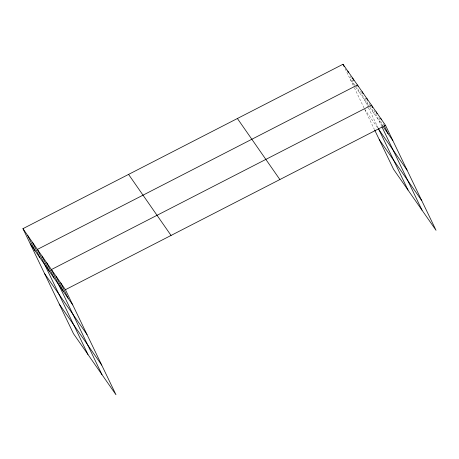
<?xml version="1.0" encoding="UTF-8"?>
<svg xmlns="http://www.w3.org/2000/svg" width="459" height="459" viewBox="0 0 459 459"><rect width="100%" height="100%" fill="white"/><g stroke="black" fill="none" stroke-linecap="round" stroke-linejoin="round"><path stroke-width="0.34" stroke-dasharray="2.29 1.72" d="M350.337 79.476L355.151 86.39M355.553 86.969L369.455 106.936M369.845 107.498L383.087 126.518M364.607 109.116L377.843 128.136M383.265 123.649L383.873 124.917M378.899 117.567L382.863 125.812M373.919 110.217L381.59 126.162M369.248 103.504L369.856 104.772M370.161 105.409L374.131 113.648M365.18 98.06L368.847 105.668M360.51 91.347L368.193 107.314M368.502 107.957L378.118 127.935M356 85.064L359.971 93.309M350.269 76.246L354.847 85.758M345.151 68.695L354.061 87.204M354.371 87.853L363.987 107.825M364.911 109.753L374.406 129.478"/><path stroke-width="0.69" d="M22.95 228.668L65.43 289.698L115.984 394.746L73.503 333.71L22.95 228.668L343.016 64.254L385.497 125.29L436.05 230.332L393.57 169.302L374.71 130.115M65.43 289.698L385.497 125.29M383.472 127.08L392.818 140.506M378.245 128.715L407.087 170.146M379.306 139.656L421.787 200.686M237.395 118.514L279.875 179.544M128.572 174.414L171.052 235.444M30.271 243.884L72.757 304.919M44.54 273.53L87.021 334.559M59.24 304.07L101.72 365.1M380.821 118.571L381.435 119.845M384.177 125.548L388.148 133.793M376.151 111.858L377.069 113.763M372.697 107.681L371.48 105.145L51.414 269.559L101.967 374.601M381.905 126.81L422.033 210.188M366.804 98.433L367.722 100.337M362.134 91.72L363.046 93.625M358.072 86.275L357.458 85.007L37.391 249.421L87.95 354.463M378.428 128.577L408.011 190.049M352.644 78.087L353.866 80.623M347.83 71.174L348.438 72.442M343.016 64.254L344.239 66.79M60.76 282.985L68.081 298.207M56.084 276.272L63.411 291.494M46.738 262.846L54.064 278.062M42.067 256.133L49.388 271.349M32.578 242.501L39.904 257.723M27.764 235.587L35.091 250.803"/></g></svg>
